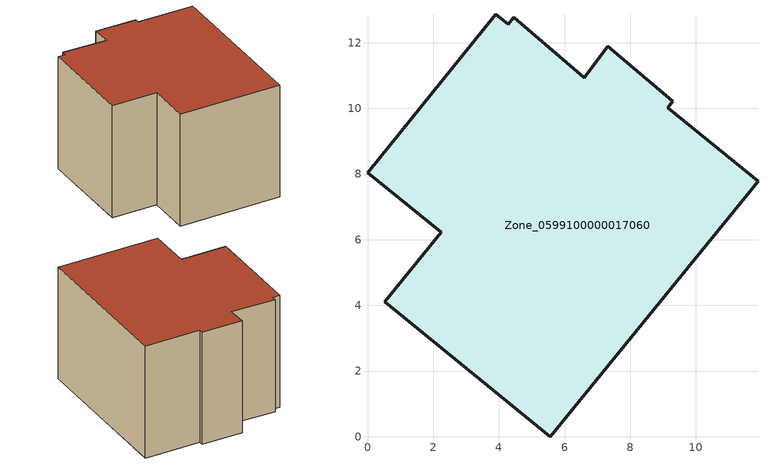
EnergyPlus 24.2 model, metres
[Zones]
Zone_0599100000017060
 floor ground (C_G): 0.53,4.11 2.24,6.22 0,8.04 3.91,12.87 4.28,12.57 4.46,12.78 6.6,10.94 7.32,11.89 9.29,10.21 9.14,10.02 11.89,7.78 5.57,0 z0
 wall outside (C_F): 2.24,6.22 0.53,4.11 5.57,0 11.89,7.78 9.14,10.02 9.29,10.21 7.32,11.89 6.6,10.94 4.46,12.78 4.28,12.57 3.91,12.87 0,8.04 2.24,6.22 z0:7.4
 roof outside (C_R): 7.32,11.89 6.6,10.94 4.46,12.78 4.28,12.57 3.91,12.87 0,8.04 2.24,6.22 0.53,4.11 5.57,0 11.89,7.78 9.14,10.02 9.29,10.21 z7.4
[BUILDING]
Pand.0599100000017060: North Axis=0; Terrain=City; Loads Convergence Tolerance Value=0.04; Temperature Convergence Tolerance Value=0.4; Solar Distribution=FullExterior; Maximum Number of Warmup Days=25; Minimum Number of Warmup Days=1
[Site:Location]
Rotterdam.The.Hague.AP_ZH_NLD Design_Conditions: Latitude=51.96; Longitude=4.45; Time Zone=1; Elevation=-4.5
[SITE:GROUNDTEMPERATURE:BUILDINGSURFACE]
18, 18, 18, 18, 18, 18, 18, 18, 18, 18, 18, 18
[MATERIAL] Thermal Absorptance=0.9; Solar Absorptance=0.7; Visible Absorptance=0.7
Name | Roughness | Thickness | Conductivity | Density | Specific Heat
G.TC.1946-1964 | MediumSmooth | 0.15 | 1 | 540 | 1210
F.TC.1946-1964 | Rough | 0.3 | 0.857143 | 1920 | 840
R.TC.1946-1964 | MediumRough | 0.2 | 0.235294 | 1500 | 1000
[CONSTRUCTION]
C_G: G.TC.1946-1964
C_F: F.TC.1946-1964
C_R: R.TC.1946-1964
[ZONE]
Zone_0599100000017060: Type=1; Multiplier=1; Ceiling Height=Autocalculate; Volume=Autocalculate; Floor Area=autocalculate; Part of Total Floor Area=Yes
[ZONEINFILTRATION:DESIGNFLOWRATE]
Infil_Zone_0599100000017060: Zone or ZoneList or Space or SpaceList=Zone_0599100000017060; Schedule=AlwaysOn; Design Flow Rate Calculation Method=Flow/Area; Flow Rate per Floor Area=0.003; Constant Term Coefficient=1; Temperature Term Coefficient=0; Velocity Term Coefficient=0; Velocity Squared Term Coefficient=0
[HVACTEMPLATE:ZONE:IDEALLOADSAIRSYSTEM]
Zone_0599100000017060: Maximum Heating Supply Air Temperature=50; Minimum Cooling Supply Air Temperature=13; Maximum Heating Supply Air Humidity Ratio=0.0156; Minimum Cooling Supply Air Humidity Ratio=0.0077; Heating Limit=NoLimit; Cooling Limit=NoLimit; Dehumidification Control Type=ConstantSensibleHeatRatio; Cooling Sensible Heat Ratio=0.7; Dehumidification Setpoint=60; Humidification Control Type=None; Humidification Setpoint=30; Outdoor Air Method=None; Outdoor Air Flow Rate per Person=0.00944; Outdoor Air Flow Rate per Zone Floor Area=0; Outdoor Air Flow Rate per Zone=0; Demand Controlled Ventilation Type=None; Outdoor Air Economizer Type=NoEconomizer; Heat Recovery Type=None; Sensible Heat Recovery Effectiveness=0.7; Latent Heat Recovery Effectiveness=0.65
[ZONECONTROL:THERMOSTAT]
ThermostatControl_Zone_0599100000017060: Zone or ZoneList=Zone_0599100000017060; Control Type Schedule=DualSetpointControlType; Control 1=Thermostat_Zone_0599100000017060; Temperature Difference Between Cutout And Setpoint=0
[THERMOSTATSETPOINT:DUALSETPOINT]
Thermostat_Zone_0599100000017060: Heating Setpoint Temperature Schedule=HeatingSetpoint_Zone_0599100000017060; Cooling Setpoint Temperature Schedule=CoolingSetpoint_Zone_0599100000017060
[SCHEDULE:COMPACT]
HeatingSetpoint_Zone_0599100000017060: Through: 12/31, For: AllDays, Until: 24:00, 21
CoolingSetpoint_Zone_0599100000017060: Through: 12/31, For: AllDays, Until: 24:00, 24
DualSetpointControlType: Through: 12/31, For: AllDays, Until: 24:00, 4
AlwaysOn: Through: 12/31, For: AllDays, Until: 24:00, 1
